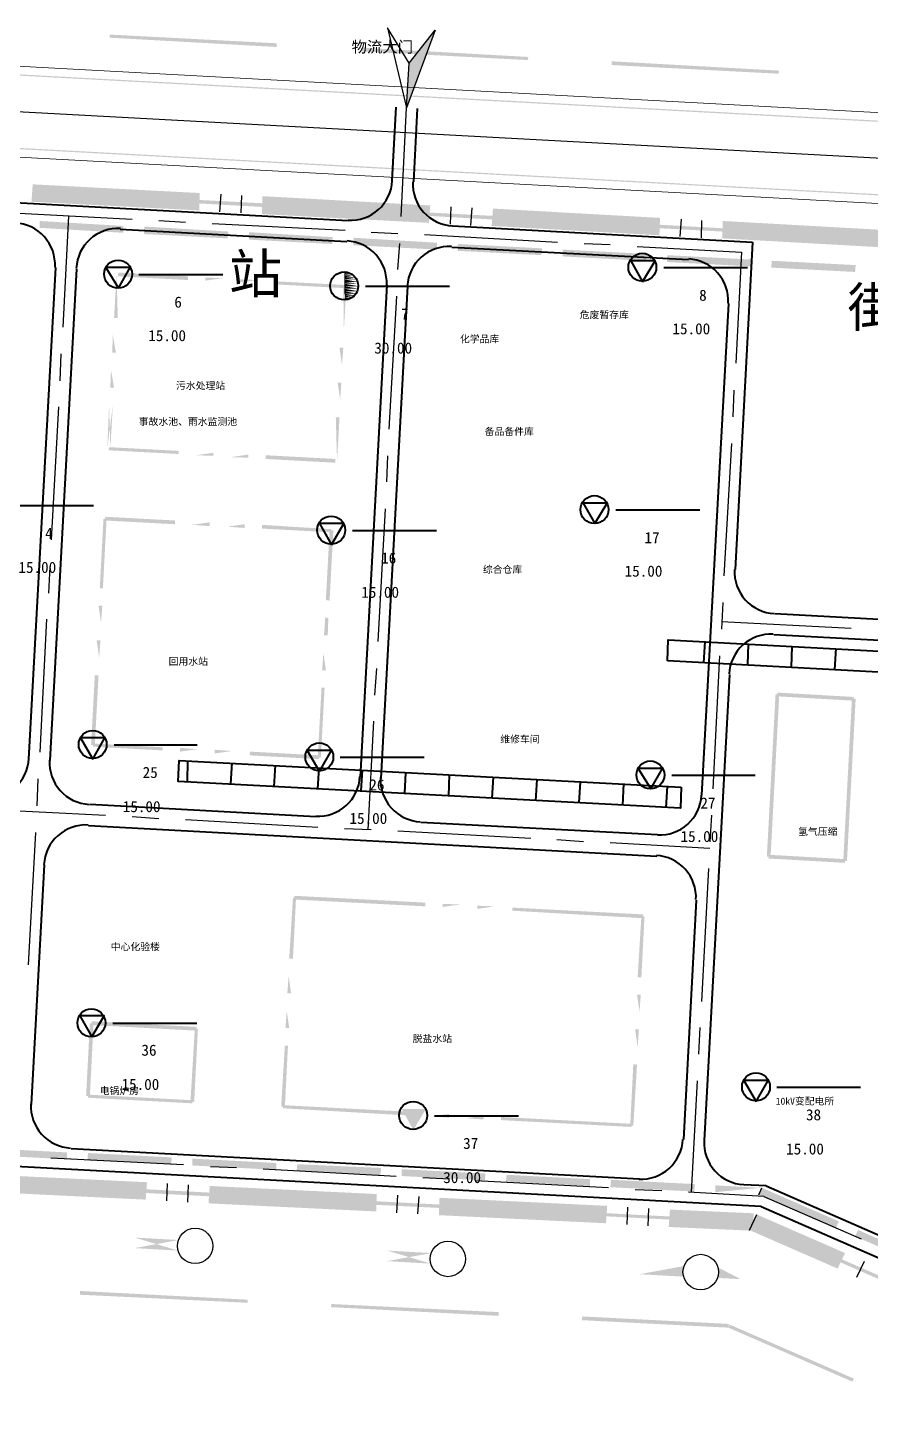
# Model space of a CAD drawing. Header units: metres. Extents: x 110 to 500, y 133 to 419.
# Drawn here: x 204.9 to 286.3, y 255.6 to 389.6 of the extents above; entities that cross this region are included whole.
import ezdxf

# ---------------------------------------------------------------- set-up
doc = ezdxf.new("R2010")
doc.units = ezdxf.units.M
for name, color, linetype in [('PDF_0', 7, 'Continuous'), ('PDF_0-道路边线', 7, 'Continuous'), ('PDF_0高压线', 7, 'Continuous'), ('PDF_c- 现状道路', 7, 'Continuous'), ('PDF_d-道路中心线', 7, 'Continuous'), ('PDF_d-道路红线', 7, 'Continuous'), ('PDF_HY_BZ_CC', 7, 'Continuous'), ('PDF_PP-COM', 7, 'Continuous'), ('PDF_ROAD-CENT', 7, 'Continuous'), ('PDF_勘探点', 7, 'Continuous'), ('PDF_绿线', 7, 'Continuous')]:
    doc.layers.add(name, color=color, linetype=linetype)
doc.styles.add('CHINESE', font='宋体')

msp = doc.modelspace()

# ---------------------------------------------------------------- hatches: boundary and pattern name
at = {"layer": 'PDF_0'}
for points in [[(205.28, 372.8), (221.48, 371.96), (221.54, 373.64), (205.4, 374.48)], [(227.54, 371.6), (243.68, 370.76), (243.8, 372.44), (227.6, 373.34)], [(249.74, 370.46), (265.94, 369.56), (266, 371.24), (249.86, 372.14)], [(206.06, 370.28), (214.16, 369.8), (214.16, 370.46), (206.06, 370.94)], [(216.14, 369.68), (224.24, 369.26), (224.3, 369.92), (216.2, 370.4)], [(226.28, 369.14), (234.32, 368.72), (234.38, 369.38), (226.28, 369.86)], [(272, 369.26), (288.14, 368.36), (288.26, 370.04), (272.06, 370.94)], [(236.36, 368.6), (244.46, 368.18), (244.46, 368.84), (236.42, 369.32)], [(246.44, 368.06), (254.54, 367.64), (254.6, 368.3), (246.5, 368.72)], [(256.58, 367.52), (264.62, 367.1), (264.68, 367.76), (256.58, 368.18)], [(266.66, 366.98), (274.76, 366.56), (274.76, 367.22), (266.72, 367.64)], [(276.74, 366.44), (284.84, 366.02), (284.9, 366.68), (276.8, 367.1)], [(200.6, 280.76), (208.7, 280.34), (208.7, 281), (200.66, 281.42)], [(210.68, 280.22), (218.78, 279.86), (218.84, 280.52), (210.74, 280.94)], [(220.82, 279.74), (228.92, 279.32), (228.92, 279.98), (220.82, 280.4)], [(200.18, 277.22), (216.32, 276.44), (216.44, 278.12), (200.24, 278.9)], [(230.9, 279.2), (239, 278.78), (239.06, 279.5), (230.96, 279.86)], [(241.04, 278.72), (249.08, 278.3), (249.14, 278.96), (241.04, 279.38)], [(251.12, 278.18), (259.22, 277.76), (259.22, 278.42), (251.18, 278.84)], [(222.38, 276.08), (238.58, 275.3), (238.64, 276.98), (222.5, 277.76)], [(261.2, 277.64), (269.3, 277.22), (269.36, 277.94), (261.26, 278.36)], [(282.98, 273.68), (283.28, 274.34), (275.84, 277.58), (275.54, 276.92)], [(244.64, 274.94), (260.78, 274.16), (260.9, 275.84), (244.7, 276.62)], [(266.84, 273.8), (274.94, 273.44), (275.06, 275.12), (266.96, 275.48)], [(283.16, 269.78), (283.88, 271.28), (275.36, 275), (274.64, 273.5)], [(292.28, 269.66), (292.52, 270.26), (285.14, 273.5), (284.84, 272.9)]]:
    msp.add_hatch(color=7, dxfattribs=at).paths.add_polyline_path(points)
h = msp.add_hatch(color=7, dxfattribs=at)
h.paths.add_polyline_path([(247.46, 364.1), (247.46, 364.1), (247.22, 363.86), (247.22, 363.86), (254.18, 363.5), (254.18, 363.5), (253.94, 363.74), (253.94, 363.74), (254.12, 366.86), (254.12, 366.86), (254.36, 367.1), (254.36, 367.1), (247.4, 367.46), (247.4, 367.46), (247.58, 367.22), (247.58, 367.22)])
h.paths.add_polyline_path([(247.58, 367.22), (247.58, 367.22), (247.4, 367.46), (247.4, 367.46), (254.36, 367.1), (254.36, 367.1), (254.12, 366.86), (254.12, 366.86), (253.94, 363.74), (253.94, 363.74), (254.18, 363.5), (254.18, 363.5), (247.22, 363.86), (247.22, 363.86), (247.46, 364.1), (247.46, 364.1)])
h = msp.add_hatch(color=7, dxfattribs=at)
h.paths.add_polyline_path([(260.9, 363.32), (260.9, 363.32), (260.72, 363.14), (260.72, 363.14), (264.26, 362.96), (264.26, 362.96), (264.08, 363.2), (264.08, 363.2), (264.26, 366.32), (264.26, 366.32), (264.44, 366.56), (264.44, 366.56), (260.9, 366.74), (260.9, 366.74), (261.08, 366.5), (261.08, 366.5)])
h.paths.add_polyline_path([(261.08, 366.5), (261.08, 366.5), (260.9, 366.74), (260.9, 366.74), (264.44, 366.56), (264.44, 366.56), (264.26, 366.32), (264.26, 366.32), (264.08, 363.2), (264.08, 363.2), (264.26, 362.96), (264.26, 362.96), (260.72, 363.14), (260.72, 363.14), (260.9, 363.32), (260.9, 363.32)])
h = msp.add_hatch(color=7, dxfattribs=at)
h.paths.add_polyline_path([(246.74, 350.6), (246.74, 350.6), (246.5, 350.42), (246.5, 350.42), (260.18, 349.7), (260.18, 349.7), (260, 349.88), (260, 349.88), (260.36, 356.42), (260.36, 356.42), (260.54, 356.6), (260.54, 356.6), (246.86, 357.32), (246.86, 357.32), (247.04, 357.14), (247.04, 357.14)])
h.paths.add_polyline_path([(247.04, 357.14), (247.04, 357.14), (246.86, 357.32), (246.86, 357.32), (260.54, 356.6), (260.54, 356.6), (260.36, 356.42), (260.36, 356.42), (260, 349.88), (260, 349.88), (260.18, 349.7), (260.18, 349.7), (246.5, 350.42), (246.5, 350.42), (246.74, 350.6), (246.74, 350.6)])
h = msp.add_hatch(color=7, dxfattribs=at)
h.paths.add_polyline_path([(245.96, 337.16), (245.96, 337.16), (245.78, 336.92), (245.78, 336.92), (259.46, 336.2), (259.46, 336.2), (259.28, 336.44), (259.28, 336.44), (259.58, 342.98), (259.58, 342.98), (259.82, 343.16), (259.82, 343.16), (246.14, 343.88), (246.14, 343.88), (246.32, 343.64), (246.32, 343.64)])
h.paths.add_polyline_path([(246.32, 343.64), (246.32, 343.64), (246.14, 343.88), (246.14, 343.88), (259.82, 343.16), (259.82, 343.16), (259.58, 342.98), (259.58, 342.98), (259.28, 336.44), (259.28, 336.44), (259.46, 336.2), (259.46, 336.2), (245.78, 336.92), (245.78, 336.92), (245.96, 337.16), (245.96, 337.16)])
h = msp.add_hatch(color=7, dxfattribs=at)
h.paths.add_polyline_path([(245, 318.62), (245, 318.62), (244.76, 318.44), (244.76, 318.44), (265.16, 317.3), (265.16, 317.3), (264.98, 317.54), (264.98, 317.54), (265.64, 329.12), (265.64, 329.12), (265.82, 329.3), (265.82, 329.3), (245.42, 330.38), (245.42, 330.38), (245.6, 330.2), (245.6, 330.2)])
h.paths.add_polyline_path([(245.6, 330.2), (245.6, 330.2), (245.42, 330.38), (245.42, 330.38), (265.82, 329.3), (265.82, 329.3), (265.64, 329.12), (265.64, 329.12), (264.98, 317.54), (264.98, 317.54), (265.16, 317.3), (265.16, 317.3), (244.76, 318.44), (244.76, 318.44), (245, 318.62), (245, 318.62)])
h = msp.add_hatch(color=7, dxfattribs=at)
h.paths.add_polyline_path([(211.64, 300.98), (211.64, 300.98), (211.4, 300.8), (211.4, 300.8), (223.76, 300.14), (223.76, 300.14), (223.52, 300.38), (223.52, 300.38), (223.82, 305.9), (223.82, 305.9), (224.06, 306.08), (224.06, 306.08), (211.7, 306.74), (211.7, 306.74), (211.94, 306.5), (211.94, 306.5)])
h.paths.add_polyline_path([(211.94, 306.5), (211.94, 306.5), (211.7, 306.74), (211.7, 306.74), (224.06, 306.08), (224.06, 306.08), (223.82, 305.9), (223.82, 305.9), (223.52, 300.38), (223.52, 300.38), (223.76, 300.14), (223.76, 300.14), (211.4, 300.8), (211.4, 300.8), (211.64, 300.98), (211.64, 300.98)])
h = msp.add_hatch(color=7, dxfattribs=at)
h.paths.add_polyline_path([(275.18, 287.18), (275.18, 287.18), (275.42, 287.36), (275.42, 287.36), (280.58, 287.06), (280.58, 287.06), (280.76, 286.88), (280.76, 286.88), (281.48, 300.56), (281.48, 300.56), (281.3, 300.38), (281.3, 300.38), (276.08, 300.62), (276.08, 300.62), (275.9, 300.86), (275.9, 300.86)])
h.paths.add_polyline_path([(275.9, 300.86), (275.9, 300.86), (276.08, 300.62), (276.08, 300.62), (281.3, 300.38), (281.3, 300.38), (281.48, 300.56), (281.48, 300.56), (280.76, 286.88), (280.76, 286.88), (280.58, 287.06), (280.58, 287.06), (275.42, 287.36), (275.42, 287.36), (275.18, 287.18), (275.18, 287.18)])
h = msp.add_hatch(color=7, dxfattribs=at)
h.paths.add_polyline_path([(271.34, 277.16), (275.66, 276.92), (275.72, 277.58), (271.34, 277.82)])
h.paths.add_polyline_path([(275.72, 277.58), (275.72, 277.58), (275.66, 276.92), (271.34, 277.16)])
at = {"layer": 'PDF_0高压线'}
h = msp.add_hatch(color=7, dxfattribs=at)
h.paths.add_polyline_path([(215.24, 271.76), (215.24, 271.76), (219.5, 272.54), (219.5, 272.54), (215.24, 272.78), (198.44, 273.62), (198.38, 272.6)])
h.paths.add_polyline_path([(198.38, 272.6), (198.44, 273.62), (215.24, 272.78), (215.24, 272.78), (219.44, 271.52), (215.24, 271.76), (215.24, 271.76)])
h = msp.add_hatch(color=7, dxfattribs=at)
h.paths.add_polyline_path([(239.6, 270.5), (239.6, 270.5), (243.92, 271.28), (243.92, 271.28), (239.66, 271.52), (222.86, 272.36), (222.8, 271.34)])
h.paths.add_polyline_path([(222.8, 271.34), (222.86, 272.36), (239.66, 271.52), (239.66, 271.52), (243.86, 270.26), (239.6, 270.5), (239.6, 270.5)])
h = msp.add_hatch(color=7, dxfattribs=at)
h.paths.add_polyline_path([(264.02, 269.24), (264.02, 269.24), (268.28, 269), (268.28, 270.02), (264.08, 270.26), (247.28, 271.1), (247.22, 270.08)])
h.paths.add_polyline_path([(247.22, 270.08), (247.28, 271.1), (264.08, 270.26), (264.08, 270.26), (268.28, 270.02), (264.02, 269.24), (264.02, 269.24)])
h = msp.add_hatch(color=7, dxfattribs=at)
h.paths.add_polyline_path([(271.64, 268.88), (271.64, 268.88), (273.86, 269.78), (273.86, 269.78)])
h.paths.add_polyline_path([(271.7, 269.84), (271.7, 269.84), (273.8, 268.76), (271.64, 268.88)])
h = msp.add_hatch(color=7, dxfattribs=at)
h.paths.add_polyline_path([(287.06, 262.88), (287.06, 262.88), (290.96, 261.2), (291.32, 262.16), (287.48, 263.84), (274.04, 269.72), (273.62, 268.76)])
h.paths.add_polyline_path([(273.62, 268.76), (274.04, 269.72), (287.48, 263.84), (287.48, 263.84), (291.32, 262.16), (287.06, 262.88), (287.06, 262.88)])
at = {"layer": 'PDF_c- 现状道路'}
for points in [[(460.58, 371.18), (460.58, 371.3), (140.48, 388.52), (140.42, 388.4)], [(460.16, 364.1), (460.16, 364.22), (140.06, 381.44), (140.06, 381.32)]]:
    msp.add_hatch(color=7, dxfattribs=at).paths.add_polyline_path(points)
at = {"layer": 'PDF_HY_BZ_CC'}
h = msp.add_hatch(color=7, dxfattribs=at)
h.paths.add_polyline_path([(277.7, 335.84), (277.7, 335.84), (278.06, 336.14), (278.06, 336.14), (311.42, 334.34), (311.42, 334.34), (311.72, 333.98), (311.72, 333.98), (313.1, 366.02), (313.1, 366.02), (313.46, 366.32), (313.46, 366.32), (308.48, 366.26), (308.48, 366.26), (308.66, 366.56), (308.66, 366.56), (306.86, 368.06), (306.86, 368.06), (307.04, 368.36), (307.04, 368.36), (279.74, 369.86), (279.56, 369.68), (279.74, 369.5), (279.74, 369.5)])
h.paths.add_polyline_path([(279.74, 369.5), (279.56, 369.68), (279.86, 369.68), (279.74, 369.86), (307.04, 368.36), (307.04, 368.36), (306.86, 368.06), (306.86, 368.06), (308.66, 366.56), (308.66, 366.56), (308.48, 366.26), (308.48, 366.26), (313.46, 366.32), (313.46, 366.32), (313.1, 366.02), (313.1, 366.02), (311.72, 333.98), (311.72, 333.98), (311.42, 334.34), (311.42, 334.34), (278.06, 336.14), (278.06, 336.14), (277.7, 335.84), (277.7, 335.84)])
h = msp.add_hatch(color=7, dxfattribs=at)
h.paths.add_polyline_path([(213.26, 361.58), (213.62, 361.58), (213.8, 365.78), (213.5, 365.78)])
h.paths.add_polyline_path([(213.5, 365.78), (213.5, 365.78), (213.8, 365.78), (213.62, 361.58)])
for points in [[(220.4, 365.24), (220.4, 365.6), (213.68, 365.96), (213.62, 365.6)], [(235.52, 364.46), (235.58, 364.76), (228.8, 365.12), (228.8, 364.82)], [(212.72, 348.8), (219.5, 348.44), (219.5, 348.74), (212.78, 349.1)], [(227.9, 347.96), (234.62, 347.6), (234.62, 347.96), (227.9, 348.32)], [(211.88, 335.48), (212.18, 335.48), (212.54, 342.2), (212.24, 342.2)], [(212.36, 342.02), (219.14, 341.66), (219.14, 342.02), (212.42, 342.38)], [(227.54, 341.24), (234.26, 340.88), (234.26, 341.18), (227.54, 341.6)], [(233.72, 334.34), (234.08, 334.28), (234.44, 341.06), (234.08, 341.06)], [(211.04, 320.36), (211.4, 320.3), (211.76, 327.08), (211.4, 327.08)], [(232.94, 319.16), (233.24, 319.16), (233.6, 325.88), (233.3, 325.88)], [(276.32, 309.56), (276.68, 309.56), (277.52, 325.22), (277.16, 325.22)], [(284.72, 324.62), (284.72, 324.98), (277.34, 325.4), (277.34, 325.04)], [(283.7, 309.14), (284.06, 309.14), (284.9, 324.8), (284.54, 324.8)], [(217.94, 319.82), (217.94, 320.12), (211.22, 320.48), (211.22, 320.18)], [(233.06, 318.98), (233.12, 319.34), (226.4, 319.7), (226.34, 319.34)], [(276.5, 309.38), (283.88, 308.96), (283.88, 309.32), (276.5, 309.74)], [(230.18, 299.72), (230.54, 299.72), (230.84, 305.6), (230.54, 305.6)], [(243.32, 304.76), (243.32, 305.12), (230.66, 305.78), (230.66, 305.42)], [(264.32, 303.62), (264.38, 303.98), (251.72, 304.64), (251.72, 304.34)], [(263.84, 297.92), (264.2, 297.92), (264.5, 303.8), (264.2, 303.8)], [(210.56, 286.46), (210.92, 286.4), (211.28, 293.48), (210.92, 293.48)], [(221.18, 292.76), (221.24, 293.12), (211.1, 293.66), (211.1, 293.3)], [(220.64, 285.92), (221, 285.86), (221.36, 292.94), (221.06, 292.94)], [(229.4, 285.44), (229.76, 285.38), (230.06, 291.32), (229.76, 291.32)], [(263.12, 283.58), (263.42, 283.58), (263.78, 289.46), (263.42, 289.52)], [(220.82, 285.74), (220.82, 286.04), (210.74, 286.58), (210.74, 286.28)], [(242.24, 284.54), (242.24, 284.9), (229.58, 285.56), (229.58, 285.26)], [(263.24, 283.46), (263.3, 283.76), (250.64, 284.42), (250.64, 284.12)]]:
    msp.add_hatch(color=7, dxfattribs=at).paths.add_polyline_path(points)
h = msp.add_hatch(color=7, dxfattribs=at)
h.paths.add_polyline_path([(222.08, 365.18), (223.76, 365.06), (223.76, 365.42), (222.08, 365.48)])
h.paths.add_polyline_path([(223.76, 365.42), (223.76, 365.42), (223.76, 365.06), (222.08, 365.18)])
h = msp.add_hatch(color=7, dxfattribs=at)
h.paths.add_polyline_path([(225.44, 365), (227.12, 364.88), (227.12, 365.24), (225.44, 365.3)])
h.paths.add_polyline_path([(227.12, 365.24), (227.12, 365.24), (227.12, 364.88), (225.44, 365)])
h = msp.add_hatch(color=7, dxfattribs=at)
h.paths.add_polyline_path([(235.16, 360.44), (235.46, 360.38), (235.7, 364.58), (235.4, 364.64)])
h.paths.add_polyline_path([(235.4, 364.64), (235.46, 360.38), (235.46, 360.38), (235.16, 360.44)])
h = msp.add_hatch(color=7, dxfattribs=at)
h.paths.add_polyline_path([(213.08, 358.22), (213.44, 358.22), (213.5, 359.9), (213.14, 359.9)])
h.paths.add_polyline_path([(213.14, 359.9), (213.14, 359.9), (213.5, 359.9), (213.44, 358.22)])
h = msp.add_hatch(color=7, dxfattribs=at)
h.paths.add_polyline_path([(234.98, 357.02), (235.28, 357.02), (235.4, 358.7), (235.04, 358.7)])
h.paths.add_polyline_path([(235.04, 358.7), (235.28, 357.02), (235.28, 357.02), (234.98, 357.02)])
h = msp.add_hatch(color=7, dxfattribs=at)
h.paths.add_polyline_path([(212.9, 354.86), (213.26, 354.86), (213.32, 356.54), (212.96, 356.54)])
h.paths.add_polyline_path([(212.96, 356.54), (212.96, 356.54), (213.32, 356.54), (213.26, 354.86)])
h = msp.add_hatch(color=7, dxfattribs=at)
h.paths.add_polyline_path([(234.8, 353.66), (235.1, 353.66), (235.22, 355.34), (234.86, 355.34)])
h.paths.add_polyline_path([(234.86, 355.34), (235.1, 353.66), (235.1, 353.66), (234.8, 353.66)])
h = msp.add_hatch(color=7, dxfattribs=at)
h.paths.add_polyline_path([(212.9, 348.92), (212.9, 348.92), (213.14, 353.18), (212.78, 353.18)])
h.paths.add_polyline_path([(212.78, 353.18), (212.78, 353.18), (213.14, 353.18), (212.6, 348.98)])
h = msp.add_hatch(color=7, dxfattribs=at)
h.paths.add_polyline_path([(234.44, 347.78), (234.8, 347.78), (235.04, 351.98), (234.68, 351.98)])
h.paths.add_polyline_path([(234.68, 351.98), (234.8, 347.78), (234.8, 347.78), (234.44, 347.78)])
h = msp.add_hatch(color=7, dxfattribs=at)
h.paths.add_polyline_path([(221.18, 348.32), (222.86, 348.26), (222.86, 348.56), (221.18, 348.68)])
h.paths.add_polyline_path([(221.18, 348.68), (222.86, 348.56), (221.18, 348.32), (221.18, 348.32)])
h = msp.add_hatch(color=7, dxfattribs=at)
h.paths.add_polyline_path([(224.54, 348.14), (226.22, 348.08), (226.22, 348.38), (224.54, 348.5)])
h.paths.add_polyline_path([(224.54, 348.5), (226.22, 348.38), (224.54, 348.14), (224.54, 348.14)])
h = msp.add_hatch(color=7, dxfattribs=at)
h.paths.add_polyline_path([(220.82, 341.6), (222.5, 341.48), (222.5, 341.84), (220.82, 341.96)])
h.paths.add_polyline_path([(220.82, 341.96), (222.5, 341.84), (220.82, 341.6), (220.82, 341.6)])
h = msp.add_hatch(color=7, dxfattribs=at)
h.paths.add_polyline_path([(224.18, 341.42), (225.86, 341.3), (225.86, 341.66), (224.18, 341.78)])
h.paths.add_polyline_path([(224.18, 341.78), (225.86, 341.66), (224.18, 341.42), (224.18, 341.42)])
h = msp.add_hatch(color=7, dxfattribs=at)
h.paths.add_polyline_path([(211.7, 332.12), (212, 332.12), (212.12, 333.8), (211.76, 333.8)])
h.paths.add_polyline_path([(211.76, 333.8), (212, 332.12), (212, 332.12), (211.7, 332.12)])
h = msp.add_hatch(color=7, dxfattribs=at)
h.paths.add_polyline_path([(233.54, 330.92), (233.9, 330.92), (233.66, 332.66), (233.66, 332.66)])
h.paths.add_polyline_path([(233.66, 332.66), (233.96, 332.6), (233.96, 332.6), (233.9, 330.92)])
h = msp.add_hatch(color=7, dxfattribs=at)
h.paths.add_polyline_path([(211.52, 328.76), (211.82, 328.76), (211.94, 330.44), (211.58, 330.44)])
h.paths.add_polyline_path([(211.58, 330.44), (211.82, 328.76), (211.82, 328.76), (211.52, 328.76)])
h = msp.add_hatch(color=7, dxfattribs=at)
h.paths.add_polyline_path([(233.36, 327.56), (233.72, 327.56), (233.78, 329.24), (233.48, 329.24)])
h.paths.add_polyline_path([(233.48, 329.24), (233.48, 329.24), (233.78, 329.24), (233.72, 327.56)])
h = msp.add_hatch(color=7, dxfattribs=at)
h.paths.add_polyline_path([(219.62, 319.7), (221.3, 319.64), (221.3, 319.94), (219.62, 320.06)])
h.paths.add_polyline_path([(221.3, 319.94), (221.3, 319.94), (221.3, 319.64), (219.62, 319.7)])
h = msp.add_hatch(color=7, dxfattribs=at)
h.paths.add_polyline_path([(222.98, 319.52), (224.66, 319.46), (224.66, 319.76), (222.98, 319.88)])
h.paths.add_polyline_path([(224.66, 319.76), (224.66, 319.76), (224.66, 319.46), (222.98, 319.52)])
h = msp.add_hatch(color=7, dxfattribs=at)
h.paths.add_polyline_path([(245, 304.7), (246.68, 304.58), (246.68, 304.94), (245, 305)])
h.paths.add_polyline_path([(246.68, 304.94), (246.68, 304.94), (246.68, 304.58), (245, 304.7)])
h = msp.add_hatch(color=7, dxfattribs=at)
h.paths.add_polyline_path([(248.36, 304.52), (250.04, 304.4), (250.04, 304.76), (248.36, 304.82)])
h.paths.add_polyline_path([(250.04, 304.76), (250.04, 304.76), (250.04, 304.4), (248.36, 304.52)])
h = msp.add_hatch(color=7, dxfattribs=at)
h.paths.add_polyline_path([(230, 296.36), (230.36, 296.36), (230.42, 298.04), (230.12, 298.04)])
h.paths.add_polyline_path([(230.12, 298.04), (230.12, 298.04), (230.42, 298.04), (230.36, 296.36)])
h = msp.add_hatch(color=7, dxfattribs=at)
h.paths.add_polyline_path([(263.66, 294.56), (264.02, 294.56), (264.14, 296.24), (263.78, 296.24)])
h.paths.add_polyline_path([(263.78, 296.24), (264.02, 294.56), (264.02, 294.56), (263.66, 294.56)])
h = msp.add_hatch(color=7, dxfattribs=at)
h.paths.add_polyline_path([(229.82, 293), (230.18, 293), (230.24, 294.68), (229.94, 294.68)])
h.paths.add_polyline_path([(229.94, 294.68), (229.94, 294.68), (230.24, 294.68), (230.18, 293)])
h = msp.add_hatch(color=7, dxfattribs=at)
h.paths.add_polyline_path([(263.48, 291.2), (263.84, 291.14), (263.96, 292.88), (263.6, 292.88)])
h.paths.add_polyline_path([(263.6, 292.88), (263.84, 291.14), (263.84, 291.14), (263.48, 291.2)])
h = msp.add_hatch(color=7, dxfattribs=at)
h.paths.add_polyline_path([(243.92, 284.48), (245.6, 284.36), (245.6, 284.72), (243.92, 284.84)])
h.paths.add_polyline_path([(243.92, 284.84), (245.6, 284.72), (243.92, 284.48), (243.92, 284.48)])
h = msp.add_hatch(color=7, dxfattribs=at)
h.paths.add_polyline_path([(247.28, 284.3), (248.96, 284.18), (248.96, 284.54), (247.28, 284.6)])
h.paths.add_polyline_path([(247.28, 284.6), (248.96, 284.54), (247.28, 284.3), (247.28, 284.3)])
at = {"layer": 'PDF_PP-COM'}
for points in [[(241.76, 386.18), (243.14, 386.18), (244.28, 389.36)], [(241.52, 381.86), (243.14, 386.18), (241.76, 386.18)]]:
    msp.add_hatch(color=7, dxfattribs=at).paths.add_polyline_path(points)
at = {"layer": 'PDF_勘探点'}
for points in [[(235.52, 365.9), (236, 365.9), (235.76, 365.96)], [(235.76, 363.26), (236, 363.32), (235.58, 363.32)], [(242.18, 283.16), (243.38, 285.2), (241.04, 285.2)]]:
    msp.add_hatch(color=7, dxfattribs=at).paths.add_polyline_path(points)
h = msp.add_hatch(color=7, dxfattribs=at)
h.paths.add_polyline_path([(235.52, 365.78), (236.18, 365.78), (236, 365.9), (235.52, 365.9)])
h.paths.add_polyline_path([(235.52, 365.9), (235.52, 365.9), (236, 365.9), (236.18, 365.78)])
h = msp.add_hatch(color=7, dxfattribs=at)
h.paths.add_polyline_path([(235.52, 365.66), (236.42, 365.66), (236.18, 365.78), (235.52, 365.78)])
h.paths.add_polyline_path([(235.52, 365.78), (235.52, 365.78), (236.18, 365.78), (236.42, 365.66)])
h = msp.add_hatch(color=7, dxfattribs=at)
h.paths.add_polyline_path([(235.52, 365.48), (236.54, 365.48), (236.42, 365.66), (235.52, 365.66)])
h.paths.add_polyline_path([(235.52, 365.66), (235.52, 365.66), (236.42, 365.66), (236.54, 365.48)])
h = msp.add_hatch(color=7, dxfattribs=at)
h.paths.add_polyline_path([(235.52, 365.3), (236.72, 365.3), (236.54, 365.48), (235.52, 365.48)])
h.paths.add_polyline_path([(235.52, 365.48), (235.52, 365.48), (236.54, 365.48), (236.72, 365.3)])
h = msp.add_hatch(color=7, dxfattribs=at)
h.paths.add_polyline_path([(235.52, 365.06), (236.78, 365.06), (236.72, 365.3), (235.52, 365.3)])
h.paths.add_polyline_path([(235.52, 365.3), (235.52, 365.3), (236.72, 365.3), (236.78, 365.06)])
h = msp.add_hatch(color=7, dxfattribs=at)
h.paths.add_polyline_path([(235.52, 364.88), (236.84, 364.88), (236.78, 365.06), (235.52, 365.06)])
h.paths.add_polyline_path([(235.52, 365.06), (235.52, 365.06), (236.78, 365.06), (236.84, 364.88)])
h = msp.add_hatch(color=7, dxfattribs=at)
h.paths.add_polyline_path([(235.52, 364.64), (236.9, 364.64), (236.84, 364.88), (235.52, 364.88)])
h.paths.add_polyline_path([(235.52, 364.88), (235.52, 364.88), (236.84, 364.88), (236.9, 364.64)])
h = msp.add_hatch(color=7, dxfattribs=at)
h.paths.add_polyline_path([(235.52, 364.4), (236.9, 364.4), (236.9, 364.64), (235.52, 364.64)])
h.paths.add_polyline_path([(235.52, 364.64), (235.52, 364.64), (236.9, 364.64), (236.9, 364.4)])
h = msp.add_hatch(color=7, dxfattribs=at)
h.paths.add_polyline_path([(235.52, 364.16), (236.84, 364.16), (236.9, 364.4), (235.52, 364.4)])
h.paths.add_polyline_path([(235.52, 364.4), (235.52, 364.4), (236.9, 364.4), (236.84, 364.16)])
h = msp.add_hatch(color=7, dxfattribs=at)
h.paths.add_polyline_path([(235.52, 363.92), (236.72, 363.92), (236.84, 364.16), (235.52, 364.16)])
h.paths.add_polyline_path([(235.52, 364.16), (235.52, 364.16), (236.84, 364.16), (236.72, 363.92)])
h = msp.add_hatch(color=7, dxfattribs=at)
h.paths.add_polyline_path([(236.6, 363.74), (236.72, 363.92), (235.52, 363.92), (235.52, 363.92)])
h.paths.add_polyline_path([(235.52, 363.92), (236.72, 363.92), (236.6, 363.74), (235.58, 363.74)])
h = msp.add_hatch(color=7, dxfattribs=at)
h.paths.add_polyline_path([(235.58, 363.56), (236.42, 363.56), (236.6, 363.74), (235.58, 363.74)])
h.paths.add_polyline_path([(235.58, 363.74), (235.58, 363.74), (236.6, 363.74), (236.42, 363.56)])
h = msp.add_hatch(color=7, dxfattribs=at)
h.paths.add_polyline_path([(235.58, 363.44), (236.24, 363.44), (236.42, 363.56), (235.58, 363.56)])
h.paths.add_polyline_path([(235.58, 363.56), (235.58, 363.56), (236.42, 363.56), (236.24, 363.44)])
h = msp.add_hatch(color=7, dxfattribs=at)
h.paths.add_polyline_path([(235.58, 363.32), (236, 363.32), (236.24, 363.44), (235.58, 363.44)])
h.paths.add_polyline_path([(235.58, 363.44), (235.58, 363.44), (236.24, 363.44), (236, 363.32)])
at = {"layer": 'PDF_绿线'}
for points in [[(228.98, 387.74), (228.98, 388.1), (212.84, 388.94), (212.84, 388.64)], [(253.22, 386.48), (253.28, 386.78), (237.08, 387.68), (237.08, 387.32)], [(277.46, 385.16), (277.52, 385.46), (261.32, 386.36), (261.32, 386)], [(228.2, 372.26), (228.2, 372.62), (212.06, 373.46), (212, 373.16)], [(252.44, 370.94), (252.44, 371.3), (236.3, 372.14), (236.3, 371.84)], [(276.68, 369.68), (276.68, 369.98), (260.54, 370.88), (260.54, 370.52)], [(227.48, 276.5), (227.48, 276.86), (211.34, 277.7), (211.34, 277.34)], [(251.72, 275.3), (251.78, 275.6), (235.58, 276.44), (235.58, 276.08)], [(275, 274.1), (275, 274.4), (259.82, 275.18), (259.82, 274.88)], [(292.22, 266.54), (292.34, 266.84), (275.06, 274.4), (274.94, 274.1)], [(226.16, 266.48), (226.16, 266.78), (209.96, 267.62), (209.96, 267.26)], [(250.4, 265.22), (250.4, 265.58), (234.26, 266.36), (234.2, 266.06)], [(272.6, 264.08), (272.66, 264.44), (258.5, 265.16), (258.44, 264.8)], [(284.6, 258.86), (284.72, 259.16), (272.72, 264.38), (272.6, 264.08)]]:
    msp.add_hatch(color=7, dxfattribs=at).paths.add_polyline_path(points)
h = msp.add_hatch(color=7, dxfattribs=at)
h.paths.add_polyline_path([(321.26, 382.82), (321.26, 382.82), (338.9, 381.86), (321.26, 383.12), (321.26, 383.12), (304.4, 384.02), (304.4, 384.02), (285.56, 385.04), (285.56, 384.74), (304.4, 383.72), (304.4, 383.72)])
h.paths.add_polyline_path([(304.4, 383.72), (304.4, 383.72), (285.56, 384.74), (285.56, 385.04), (304.4, 384.02), (304.4, 384.02), (321.26, 383.12), (321.26, 383.12), (338.9, 382.16), (321.26, 382.82), (321.26, 382.82)])
h = msp.add_hatch(color=7, dxfattribs=at)
h.paths.add_polyline_path([(320.42, 367.28), (320.42, 367.28), (338.06, 366.38), (320.42, 367.64), (320.42, 367.64), (303.62, 368.54), (303.62, 368.54), (284.78, 369.56), (284.78, 369.2), (303.56, 368.18), (303.56, 368.18)])
h.paths.add_polyline_path([(303.56, 368.18), (303.56, 368.18), (284.78, 369.2), (284.78, 369.56), (303.62, 368.54), (303.62, 368.54), (320.42, 367.64), (320.42, 367.64), (338.06, 366.68), (320.42, 367.28), (320.42, 367.28)])

# ---------------------------------------------------------------- linework, layer by layer
at = {"layer": 'PDF_0', "color": 1}
for points in [[(223.58, 373.52), (223.46, 371.84)], [(225.56, 373.4), (225.5, 371.72)], [(245.78, 372.32), (245.72, 370.64)], [(247.82, 372.2), (247.7, 370.52)], [(268.04, 371.12), (267.92, 369.44)], [(270.02, 371), (269.96, 369.32)], [(218.36, 276.32), (218.42, 278)], [(220.4, 276.2), (220.46, 277.88)], [(240.56, 275.18), (240.68, 276.86)], [(242.6, 275.06), (242.72, 276.74)], [(262.82, 274.04), (262.88, 275.72)], [(264.86, 273.92), (264.92, 275.6)], [(274.64, 273.5), (275.36, 275)], [(285.02, 268.94), (285.74, 270.5)]]:
    msp.add_lwpolyline(points, dxfattribs=at)
at = {"layer": 'PDF_0', "color": 2, "lineweight": 40}
for points in [[(266.72, 328.46), (266.78, 330.5), (392.06, 323.78), (391.94, 321.74)], [(268.04, 316.28), (267.98, 314.24), (219.44, 316.82), (219.56, 318.86)]]:
    msp.add_lwpolyline(points, close=True, dxfattribs=at)
for points in [[(270.32, 330.32), (270.2, 328.28)], [(274.52, 330.08), (274.46, 328.1)], [(278.72, 329.84), (278.66, 327.86)], [(282.98, 329.66), (282.86, 327.62)], [(220.34, 316.82), (220.4, 318.8)], [(224.54, 316.58), (224.66, 318.62)], [(228.74, 316.34), (228.86, 318.38)], [(232.94, 316.1), (233.06, 318.14)], [(237.14, 315.92), (237.26, 317.9)], [(241.34, 315.68), (241.46, 317.66)], [(245.6, 315.44), (245.66, 317.48)], [(249.8, 315.2), (249.92, 317.24)], [(254, 314.96), (254.12, 317)], [(258.2, 314.78), (258.32, 316.76)], [(262.4, 314.54), (262.52, 316.58)], [(266.6, 314.3), (266.72, 316.34)]]:
    msp.add_lwpolyline(points, dxfattribs=at)
at = {"layer": 'PDF_0', "color": 2}
msp.add_lwpolyline([(275.54, 276.92), (275.84, 277.58)], dxfattribs=at)
at = {"layer": 'PDF_0-道路边线', "color": 3, "lineweight": 40}
for points in [[(240.14, 374.84), (240.5, 381.92)], [(242.54, 381.8), (242.18, 374.72)], [(143.42, 375.98), (235.88, 371)], [(213.86, 370.16), (235.76, 368.96)], [(245.96, 370.46), (274.94, 368.9)], [(274.94, 368.9), (273.26, 337.28)], [(245.9, 368.42), (268.76, 367.22)], [(205.04, 318.98), (207.62, 366.44)], [(207.08, 318.86), (209.66, 366.32)], [(239.6, 364.76), (237.02, 317.24)], [(239.06, 317.12), (241.64, 364.64)], [(272.6, 362.96), (270.02, 315.5)], [(310.76, 331.16), (277.1, 333.02)], [(310.64, 329.18), (276.98, 330.98)], [(272.72, 327.14), (270.26, 282.14)], [(232.76, 313.4), (210.92, 314.6)], [(210.8, 312.56), (265.7, 309.62)], [(265.76, 311.66), (242.9, 312.86)], [(205.28, 285.62), (206.54, 308.78)], [(269.48, 305.36), (268.28, 282.26)], [(275.78, 275.78), (130.52, 283.58)], [(264.02, 278.42), (209.12, 281.36)], [(276.26, 277.76), (274.1, 277.88)], [(276.26, 277.76), (305.78, 264.86)], [(275.78, 275.78), (321.92, 255.62)]]:
    msp.add_lwpolyline(points, dxfattribs=at)
for centre, start, end in [((236.09, 375.05), -93.0819, -3.0815), ((246.17, 374.51), 176.9183, -93.0813), ((203.51, 366.71), -3.0817, 86.9187), ((213.65, 366.17), 86.9181, 176.9185), ((235.55, 364.97), -3.0817, 86.9187), ((245.63, 364.43), 86.9181, 176.9185), ((268.55, 363.23), -3.082, 86.919), ((277.25, 337.07), 176.918, -93.081), ((276.71, 326.99), 86.918, 176.919), ((200.99, 319.25), -93.0819, -3.0815), ((211.07, 318.65), 176.9183, -93.0813), ((232.97, 317.51), -93.0819, -3.0815), ((243.05, 316.97), 176.9183, -93.0813), ((265.97, 315.71), -93.082, -3.081), ((210.53, 308.57), 86.9181, 176.9185), ((265.43, 305.63), -3.082, 86.919), ((209.27, 285.47), 176.9183, -93.0813), ((264.17, 282.47), -93.082, -3.081), ((274.31, 281.93), 176.918, -93.081)]:
    msp.add_arc(centre, 4.05, start, end, dxfattribs=at)
at = {"layer": 'PDF_0高压线', "color": 1}
for centre in [(221.09, 271.97), (245.51, 270.71), (269.93, 269.45)]:
    msp.add_circle(centre, 1.71, dxfattribs=at)
at = {"layer": 'PDF_d-道路中心线', "color": 1}
msp.add_lwpolyline([(134, 385.28), (468.98, 367.22)], dxfattribs=at)
at = {"layer": 'PDF_d-道路红线', "color": 5, "lineweight": 5}
for points in [[(140.66, 389.3), (304.22, 380.48), (321.08, 379.58), (459.74, 372.14)], [(140.18, 380.54), (303.8, 371.72), (320.6, 370.82), (459.26, 363.38)]]:
    msp.add_lwpolyline(points, dxfattribs=at)
at = {"layer": 'PDF_PP-COM', "color": 6}
for points in [[(241.52, 381.86), (241.76, 386.18), (239.66, 389.6)], [(241.52, 381.86), (241.76, 386.18), (244.28, 389.36)]]:
    msp.add_lwpolyline(points, close=True, dxfattribs=at)
at = {"layer": 'PDF_ROAD-CENT', "color": 6}
for points in [[(240.98, 371.36), (241.52, 381.86)], [(202.22, 371.78), (215, 371.12)], [(208.34, 360.68), (208.88, 371.42)], [(217.58, 371), (220.16, 370.82)], [(222.74, 370.7), (235.58, 370.04)], [(238.1, 369.86), (240.68, 369.74)], [(240.68, 366.26), (240.86, 368.78)], [(243.26, 369.62), (256.1, 368.9)], [(258.68, 368.78), (261.2, 368.66)], [(263.78, 368.48), (273.86, 367.94)], [(273.86, 367.94), (273.32, 357.2)], [(239.84, 350.84), (240.56, 363.68)], [(208.04, 355.52), (208.16, 358.1)], [(273.14, 354.62), (273.02, 352.04)], [(207.2, 340.16), (207.92, 353)], [(272.9, 349.46), (272.18, 336.68)], [(239.6, 345.74), (239.72, 348.26)], [(238.76, 330.32), (239.48, 343.16)], [(206.96, 335), (207.08, 337.58)], [(272.06, 334.1), (271.94, 331.52)], [(206.12, 319.64), (206.78, 332.48)], [(284.48, 331.58), (271.94, 332.24)], [(271.76, 328.94), (271.1, 316.1)], [(238.46, 325.16), (238.64, 327.74)], [(237.8, 312.14), (238.34, 322.64)], [(205.82, 314.48), (205.94, 317.06)], [(212.42, 313.52), (199.58, 314.18)], [(270.98, 313.58), (270.8, 311)], [(217.58, 313.22), (215, 313.4)], [(232.94, 312.38), (220.16, 313.1)], [(238.1, 312.14), (235.52, 312.26)], [(204.98, 299.12), (205.7, 311.9)], [(253.52, 311.3), (240.68, 312.02)], [(258.62, 311), (256.04, 311.18)], [(270.8, 310.34), (261.2, 310.88)], [(270.68, 308.42), (270.02, 295.58)], [(269.84, 293.06), (269.72, 290.48)], [(269.6, 287.9), (269, 277.16)], [(219.98, 279.8), (207.14, 280.46)], [(225.08, 279.5), (222.56, 279.62)], [(240.5, 278.66), (227.66, 279.38)], [(245.66, 278.42), (243.08, 278.54)], [(261.02, 277.58), (248.18, 278.24)], [(266.18, 277.28), (263.6, 277.4)], [(276.02, 276.74), (268.76, 277.16)], [(276.02, 276.74), (285.44, 272.66)]]:
    msp.add_lwpolyline(points, dxfattribs=at)
at = {"layer": 'PDF_勘探点', "color": 5, "lineweight": 40}
for points in [[(213.68, 364.46), (214.82, 366.44), (212.48, 366.44)], [(264.32, 365.06), (265.52, 367.1), (263.18, 367.1)], [(259.7, 341.72), (260.9, 343.7), (258.56, 343.7)], [(234.26, 339.68), (235.46, 341.72), (233.12, 341.72)], [(211.22, 318.98), (212.36, 321.02), (210.02, 321.02)], [(233.12, 317.78), (234.26, 319.82), (231.92, 319.82)], [(265.1, 316.1), (266.24, 318.08), (263.9, 318.08)], [(211.1, 292.16), (212.3, 294.2), (209.96, 294.2)], [(275.3, 285.92), (276.44, 287.96), (274.1, 287.96)]]:
    msp.add_lwpolyline(points, close=True, dxfattribs=at)
for points in [[(215.66, 365.78), (223.76, 365.78)], [(266.36, 366.44), (274.46, 366.44)], [(237.56, 364.64), (245.66, 364.64)], [(203.18, 343.46), (211.28, 343.46)], [(261.74, 343.04), (269.84, 343.04)], [(236.3, 341.06), (244.4, 341.06)], [(213.26, 320.36), (221.3, 320.36)], [(235.1, 319.16), (243.2, 319.16)], [(267.14, 317.42), (275.18, 317.42)], [(213.14, 293.48), (221.24, 293.48)], [(277.28, 287.3), (285.38, 287.3)], [(244.22, 284.54), (252.32, 284.54)]]:
    msp.add_lwpolyline(points, dxfattribs=at)
for centre in [(213.65, 365.81), (264.29, 366.47), (235.49, 364.67), (259.67, 343.07), (234.23, 341.09), (211.19, 320.39), (233.09, 319.19), (265.07, 317.45), (211.07, 293.51), (275.27, 287.33), (242.15, 284.57)]:
    msp.add_circle(centre, 1.35, dxfattribs=at)

# ---------------------------------------------------------------- texts
at = {"attachment_point": 7, "style": 'CHINESE'}
for s, insert, char_height in [('物流大门', (236.21, 387.09), 1.087), ('站', (224.36, 363.56), 3.77), ('街', (284.12, 360.32), 3.77), ('危废暂存库', (258.24, 361.46), 0.679), ('化学品库', (246.67, 359.13), 0.679), ('污水处理站', (219.24, 354.63), 0.679), ('事故水池、雨水监测池', (215.64, 351.15), 0.679), ('备品备件库', (249.06, 350.19), 0.679), ('综合仓库', (248.89, 336.87), 0.679), ('回用水站', (218.53, 327.99), 0.679), ('维修车间', (250.57, 320.49), 0.679), ('氢气压缩', (279.34, 311.57), 0.679), ('中心化验楼', (212.94, 300.45), 0.679), ('脱盐水站', (242.11, 291.57), 0.679), ('电锅炉房', (211.87, 286.53), 0.679), ('10kV变配电所', (277.18, 285.53), 0.679)]:
    msp.add_mtext(s, dxfattribs=dict(at, insert=insert, char_height=char_height))
at = {"color": 5, "attachment_point": 7, "style": 'CHINESE'}
for s, insert, char_height in [('6', (219.08, 362.56), 1.07), ('8', (269.78, 363.22), 1.07), ('7', (240.98, 361.42), 1.07), ('15.00', (267.2, 359.98), 1.073), ('15.00', (216.56, 359.32), 1.073), ('30.00', (238.4, 358.12), 1.073), ('4', (206.6, 340.24), 1.07), ('17', (264.5, 339.82), 1.073), ('15.00', (204.02, 336.94), 1.073), ('16', (239.06, 337.84), 1.073), ('15.00', (262.58, 336.58), 1.073), ('15.00', (237.14, 334.54), 1.073), ('25', (216.02, 317.14), 1.073), ('26', (237.92, 315.94), 1.073), ('15.00', (214.1, 313.84), 1.073), ('27', (269.9, 314.2), 1.073), ('15.00', (236, 312.7), 1.073), ('15.00', (267.98, 310.96), 1.073), ('36', (215.9, 290.32), 1.073), ('15.00', (213.98, 287.02), 1.073), ('38', (280.1, 284.08), 1.073), ('37', (246.98, 281.32), 1.073), ('15.00', (278.18, 280.78), 1.073), ('30.00', (245.06, 278.02), 1.073)]:
    msp.add_mtext(s, dxfattribs=dict(at, insert=insert, char_height=char_height))

doc.saveas('drawing.dxf')
